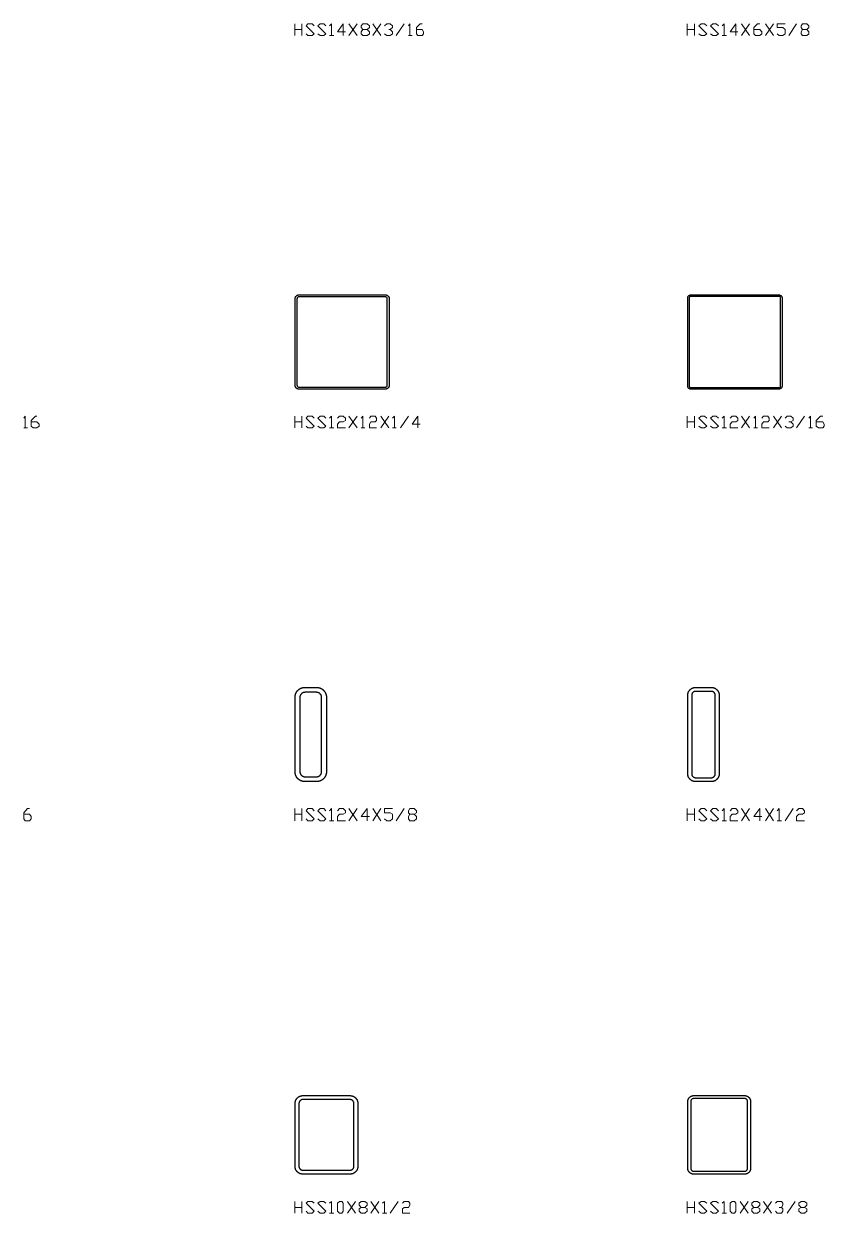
# Model space of a CAD drawing. Header units: inches. Extents: x 0 to 975, y -1305 to 34.
# Drawn here: x 865.5 to 967.4, y -605 to -453.5 of the extents above; entities that cross this region are included whole.
import ezdxf

# ---------------------------------------------------------------- set-up
doc = ezdxf.new("R2010")
doc.units = ezdxf.units.IN
doc.header["$MEASUREMENT"] = 0
doc.layers.add('AISC_STEEL', color=7, linetype='Continuous')

msp = doc.modelspace()

# ---------------------------------------------------------------- linework, layer by layer
at = {"color": 3, "lineweight": 0}
for p, q in [((899.96, -454.94), (899.96, -453.46)), ((899.96, -454.2), (900.88, -454.2)), ((900.88, -453.46), (900.88, -454.94)), ((906.87, -453.46), (907.89, -454.94)), ((906.87, -454.94), (907.89, -453.46)), ((909.92, -453.46), (910.93, -454.94)), ((909.92, -454.94), (910.93, -453.46)), ((912.87, -454.94), (913.88, -453.46)), ((949.94, -454.94), (949.94, -453.46)), ((949.94, -454.2), (950.86, -454.2)), ((950.86, -453.46), (950.86, -454.94)), ((956.86, -453.46), (957.87, -454.94)), ((956.86, -454.94), (957.87, -453.46)), ((959.9, -453.46), (960.91, -454.94)), ((959.9, -454.94), (960.91, -453.46)), ((962.85, -454.94), (963.86, -453.46)), ((904.38, -454.94), (904.94, -454.94)), ((914.44, -454.94), (914.9, -454.94)), ((954.37, -454.94), (954.92, -454.94)), ((899.96, -504.92), (899.96, -503.45)), ((899.96, -504.18), (900.88, -504.18)), ((900.88, -503.45), (900.88, -504.92)), ((906.87, -503.45), (907.89, -504.92)), ((906.87, -504.92), (907.89, -503.45)), ((910.93, -503.45), (911.95, -504.92)), ((910.93, -504.92), (911.95, -503.45)), ((913.42, -504.92), (914.44, -503.45)), ((949.94, -504.92), (949.94, -503.45)), ((949.94, -504.18), (950.86, -504.18)), ((950.86, -503.45), (950.86, -504.92)), ((956.86, -503.45), (957.87, -504.92)), ((956.86, -504.92), (957.87, -503.45)), ((960.91, -503.45), (961.93, -504.92)), ((960.91, -504.92), (961.93, -503.45)), ((963.86, -504.92), (964.88, -503.45)), ((865.47, -504.92), (865.93, -504.92)), ((904.38, -504.92), (904.94, -504.92)), ((908.44, -504.92), (908.9, -504.92)), ((912.41, -504.92), (912.87, -504.92)), ((954.37, -504.92), (954.92, -504.92)), ((958.42, -504.92), (958.88, -504.92)), ((965.43, -504.92), (965.89, -504.92)), ((899.96, -554.99), (899.96, -553.43)), ((899.96, -554.16), (900.88, -554.16)), ((900.88, -553.43), (900.88, -554.99)), ((906.87, -553.43), (907.89, -554.99)), ((906.87, -554.99), (907.89, -553.43)), ((909.92, -553.43), (910.93, -554.99)), ((909.92, -554.99), (910.93, -553.43)), ((912.87, -554.99), (913.88, -553.43)), ((949.94, -554.99), (949.94, -553.43)), ((949.94, -554.16), (950.86, -554.16)), ((950.86, -553.43), (950.86, -554.99)), ((956.86, -553.43), (957.87, -554.99)), ((956.86, -554.99), (957.87, -553.43)), ((959.9, -553.43), (960.91, -554.99)), ((959.9, -554.99), (960.91, -553.43)), ((962.39, -554.99), (963.4, -553.43)), ((904.38, -554.99), (904.94, -554.99)), ((954.37, -554.99), (954.92, -554.99)), ((961.37, -554.99), (961.93, -554.99)), ((899.96, -604.98), (899.96, -603.5)), ((899.96, -604.24), (900.88, -604.24)), ((900.88, -603.5), (900.88, -604.98)), ((906.69, -603.5), (907.7, -604.98)), ((906.69, -604.98), (907.7, -603.5)), ((909.64, -603.5), (910.66, -604.98)), ((909.64, -604.98), (910.66, -603.5)), ((912.13, -604.98), (913.15, -603.5)), ((949.94, -604.98), (949.94, -603.5)), ((949.94, -604.24), (950.86, -604.24)), ((950.86, -603.5), (950.86, -604.98)), ((956.67, -603.5), (957.69, -604.98)), ((956.67, -604.98), (957.69, -603.5)), ((959.62, -603.5), (960.64, -604.98)), ((959.62, -604.98), (960.64, -603.5)), ((962.67, -604.98), (963.68, -603.5)), ((904.38, -604.98), (904.94, -604.98)), ((905.68, -604.98), (905.68, -604.98)), ((911.12, -604.98), (911.67, -604.98)), ((954.37, -604.98), (954.92, -604.98)), ((955.66, -604.98), (955.66, -604.98))]:
    msp.add_line(p, q, dxfattribs=at)
for points in [[(901.43, -454.76), (901.62, -454.94), (902.17, -454.94), (902.45, -454.76), (901.43, -453.74), (901.62, -453.46), (902.17, -453.46), (902.45, -453.74)], [(902.91, -454.76), (903.19, -454.94), (903.65, -454.94), (903.92, -454.76), (902.91, -453.74), (903.19, -453.46), (903.65, -453.46), (903.92, -453.74)], [(904.38, -453.74), (904.66, -453.46), (904.66, -454.94)], [(906.41, -454.48), (905.4, -454.48), (906.14, -453.46), (906.14, -454.94)], [(909.18, -454.2), (909.46, -454.48), (909.46, -454.76), (909.18, -454.94), (908.63, -454.94), (908.44, -454.76), (908.44, -454.48), (908.63, -454.2), (909.18, -454.2), (909.46, -453.93), (909.46, -453.74), (909.18, -453.46), (908.63, -453.46), (908.44, -453.74), (908.44, -453.93), (908.63, -454.2)], [(911.39, -453.74), (911.67, -453.46), (912.13, -453.46), (912.41, -453.74), (912.41, -453.93), (912.13, -454.2), (911.95, -454.2)], [(912.13, -454.2), (912.41, -454.48), (912.41, -454.76), (912.13, -454.94), (911.67, -454.94), (911.39, -454.76)], [(914.44, -453.74), (914.62, -453.46), (914.62, -454.94)], [(915.45, -454.2), (916.19, -454.2), (916.37, -454.48), (916.37, -454.76), (916.19, -454.94), (915.64, -454.94), (915.45, -454.76), (915.45, -453.93), (915.91, -453.46), (916.19, -453.46)], [(951.42, -454.76), (951.69, -454.94), (952.15, -454.94), (952.43, -454.76), (951.42, -453.74), (951.69, -453.46), (952.15, -453.46), (952.43, -453.74)], [(952.89, -454.76), (953.17, -454.94), (953.63, -454.94), (953.91, -454.76), (952.89, -453.74), (953.17, -453.46), (953.63, -453.46), (953.91, -453.74)], [(954.37, -453.74), (954.64, -453.46), (954.64, -454.94)], [(956.39, -454.48), (955.38, -454.48), (956.12, -453.46), (956.12, -454.94)], [(958.42, -454.2), (959.16, -454.2), (959.44, -454.48), (959.44, -454.76), (959.16, -454.94), (958.61, -454.94), (958.42, -454.76), (958.42, -453.93), (958.88, -453.46), (959.16, -453.46)], [(961.37, -454.76), (961.65, -454.94), (962.11, -454.94), (962.39, -454.76), (962.39, -454.2), (962.11, -453.93), (961.37, -453.93), (961.37, -453.46), (962.39, -453.46)], [(965.16, -454.2), (965.43, -454.48), (965.43, -454.76), (965.16, -454.94), (964.6, -454.94), (964.42, -454.76), (964.42, -454.48), (964.6, -454.2), (965.16, -454.2), (965.43, -453.93), (965.43, -453.74), (965.16, -453.46), (964.6, -453.46), (964.42, -453.74), (964.42, -453.93), (964.6, -454.2)], [(865.47, -503.72), (865.65, -503.45), (865.65, -504.92)], [(866.39, -504.18), (867.13, -504.18), (867.41, -504.46), (867.41, -504.74), (867.13, -504.92), (866.67, -504.92), (866.39, -504.74), (866.39, -504), (866.94, -503.45), (867.13, -503.45)], [(901.43, -504.74), (901.62, -504.92), (902.17, -504.92), (902.45, -504.74), (901.43, -503.72), (901.62, -503.45), (902.17, -503.45), (902.45, -503.72)], [(902.91, -504.74), (903.19, -504.92), (903.65, -504.92), (903.92, -504.74), (902.91, -503.72), (903.19, -503.45), (903.65, -503.45), (903.92, -503.72)], [(904.38, -503.72), (904.66, -503.45), (904.66, -504.92)], [(905.4, -503.72), (905.68, -503.45), (906.14, -503.45), (906.41, -503.72), (906.41, -504), (906.14, -504.18), (905.68, -504.18), (905.4, -504.46), (905.4, -504.92), (906.41, -504.92)], [(908.44, -503.72), (908.63, -503.45), (908.63, -504.92)], [(909.46, -503.72), (909.64, -503.45), (910.19, -503.45), (910.38, -503.72), (910.38, -504), (910.19, -504.18), (909.64, -504.18), (909.46, -504.46), (909.46, -504.92), (910.38, -504.92)], [(912.41, -503.72), (912.68, -503.45), (912.68, -504.92)], [(915.91, -504.46), (914.9, -504.46), (915.64, -503.45), (915.64, -504.92)], [(951.42, -504.74), (951.69, -504.92), (952.15, -504.92), (952.43, -504.74), (951.42, -503.72), (951.69, -503.45), (952.15, -503.45), (952.43, -503.72)], [(952.89, -504.74), (953.17, -504.92), (953.63, -504.92), (953.91, -504.74), (952.89, -503.72), (953.17, -503.45), (953.63, -503.45), (953.91, -503.72)], [(954.37, -503.72), (954.64, -503.45), (954.64, -504.92)], [(955.38, -503.72), (955.66, -503.45), (956.12, -503.45), (956.39, -503.72), (956.39, -504), (956.12, -504.18), (955.66, -504.18), (955.38, -504.46), (955.38, -504.92), (956.39, -504.92)], [(958.42, -503.72), (958.61, -503.45), (958.61, -504.92)], [(959.44, -503.72), (959.62, -503.45), (960.18, -503.45), (960.36, -503.72), (960.36, -504), (960.18, -504.18), (959.62, -504.18), (959.44, -504.46), (959.44, -504.92), (960.36, -504.92)], [(962.39, -503.72), (962.67, -503.45), (963.13, -503.45), (963.4, -503.72), (963.4, -504), (963.13, -504.18), (962.85, -504.18)], [(963.13, -504.18), (963.4, -504.46), (963.4, -504.74), (963.13, -504.92), (962.67, -504.92), (962.39, -504.74)], [(965.43, -503.72), (965.62, -503.45), (965.62, -504.92)], [(966.35, -504.18), (967.18, -504.18), (967.37, -504.46), (967.37, -504.74), (967.18, -504.92), (966.63, -504.92), (966.35, -504.74), (966.35, -504), (966.91, -503.45), (967.18, -503.45)], [(865.47, -554.16), (866.21, -554.16), (866.39, -554.44), (866.39, -554.72), (866.21, -554.99), (865.65, -554.99), (865.47, -554.72), (865.47, -553.98), (865.93, -553.43), (866.21, -553.43)], [(901.43, -554.72), (901.62, -554.99), (902.17, -554.99), (902.45, -554.72), (901.43, -553.7), (901.62, -553.43), (902.17, -553.43), (902.45, -553.7)], [(902.91, -554.72), (903.19, -554.99), (903.65, -554.99), (903.92, -554.72), (902.91, -553.7), (903.19, -553.43), (903.65, -553.43), (903.92, -553.7)], [(904.38, -553.7), (904.66, -553.43), (904.66, -554.99)], [(905.4, -553.7), (905.68, -553.43), (906.14, -553.43), (906.41, -553.7), (906.41, -553.98), (906.14, -554.16), (905.68, -554.16), (905.4, -554.44), (905.4, -554.99), (906.41, -554.99)], [(909.46, -554.44), (908.44, -554.44), (909.18, -553.43), (909.18, -554.99)], [(911.39, -554.72), (911.67, -554.99), (912.13, -554.99), (912.41, -554.72), (912.41, -554.16), (912.13, -553.98), (911.39, -553.98), (911.39, -553.43), (912.41, -553.43)], [(915.17, -554.16), (915.45, -554.44), (915.45, -554.72), (915.17, -554.99), (914.62, -554.99), (914.44, -554.72), (914.44, -554.44), (914.62, -554.16), (915.17, -554.16), (915.45, -553.98), (915.45, -553.7), (915.17, -553.43), (914.62, -553.43), (914.44, -553.7), (914.44, -553.98), (914.62, -554.16)], [(951.42, -554.72), (951.69, -554.99), (952.15, -554.99), (952.43, -554.72), (951.42, -553.7), (951.69, -553.43), (952.15, -553.43), (952.43, -553.7)], [(952.89, -554.72), (953.17, -554.99), (953.63, -554.99), (953.91, -554.72), (952.89, -553.7), (953.17, -553.43), (953.63, -553.43), (953.91, -553.7)], [(954.37, -553.7), (954.64, -553.43), (954.64, -554.99)], [(955.38, -553.7), (955.66, -553.43), (956.12, -553.43), (956.39, -553.7), (956.39, -553.98), (956.12, -554.16), (955.66, -554.16), (955.38, -554.44), (955.38, -554.99), (956.39, -554.99)], [(959.44, -554.44), (958.42, -554.44), (959.16, -553.43), (959.16, -554.99)], [(961.37, -553.7), (961.65, -553.43), (961.65, -554.99)], [(963.86, -553.7), (964.14, -553.43), (964.6, -553.43), (964.88, -553.7), (964.88, -553.98), (964.6, -554.16), (964.14, -554.16), (963.86, -554.44), (963.86, -554.99), (964.88, -554.99)], [(901.43, -604.7), (901.62, -604.98), (902.17, -604.98), (902.45, -604.7), (901.43, -603.69), (901.62, -603.5), (902.17, -603.5), (902.45, -603.69)], [(902.91, -604.7), (903.19, -604.98), (903.65, -604.98), (903.92, -604.7), (902.91, -603.69), (903.19, -603.5), (903.65, -603.5), (903.92, -603.69)], [(904.38, -603.69), (904.66, -603.5), (904.66, -604.98)], [(908.9, -604.24), (909.18, -604.42), (909.18, -604.7), (908.9, -604.98), (908.44, -604.98), (908.17, -604.7), (908.17, -604.42), (908.44, -604.24), (908.9, -604.24), (909.18, -603.96), (909.18, -603.69), (908.9, -603.5), (908.44, -603.5), (908.17, -603.69), (908.17, -603.96), (908.44, -604.24)], [(911.12, -603.69), (911.39, -603.5), (911.39, -604.98)], [(913.7, -603.69), (913.88, -603.5), (914.44, -603.5), (914.62, -603.69), (914.62, -603.96), (914.44, -604.24), (913.88, -604.24), (913.7, -604.42), (913.7, -604.98), (914.62, -604.98)], [(951.42, -604.7), (951.69, -604.98), (952.15, -604.98), (952.43, -604.7), (951.42, -603.69), (951.69, -603.5), (952.15, -603.5), (952.43, -603.69)], [(952.89, -604.7), (953.17, -604.98), (953.63, -604.98), (953.91, -604.7), (952.89, -603.69), (953.17, -603.5), (953.63, -603.5), (953.91, -603.69)], [(954.37, -603.69), (954.64, -603.5), (954.64, -604.98)], [(958.88, -604.24), (959.16, -604.42), (959.16, -604.7), (958.88, -604.98), (958.42, -604.98), (958.15, -604.7), (958.15, -604.42), (958.42, -604.24), (958.88, -604.24), (959.16, -603.96), (959.16, -603.69), (958.88, -603.5), (958.42, -603.5), (958.15, -603.69), (958.15, -603.96), (958.42, -604.24)], [(961.19, -603.69), (961.37, -603.5), (961.93, -603.5), (962.11, -603.69), (962.11, -603.96), (961.93, -604.24), (961.65, -604.24)], [(961.93, -604.24), (962.11, -604.42), (962.11, -604.7), (961.93, -604.98), (961.37, -604.98), (961.19, -604.7)], [(964.88, -604.24), (965.16, -604.42), (965.16, -604.7), (964.88, -604.98), (964.42, -604.98), (964.14, -604.7), (964.14, -604.42), (964.42, -604.24), (964.88, -604.24), (965.16, -603.96), (965.16, -603.69), (964.88, -603.5), (964.42, -603.5), (964.14, -603.69), (964.14, -603.96), (964.42, -604.24)]]:
    msp.add_lwpolyline(points, dxfattribs=at)
for points in [[(905.68, -604.98), (905.4, -604.7), (905.4, -603.69), (905.68, -603.5), (905.95, -603.5), (906.14, -603.69), (906.14, -604.7), (905.95, -604.98)], [(955.66, -604.98), (955.38, -604.7), (955.38, -603.69), (955.66, -603.5), (955.93, -603.5), (956.12, -603.69), (956.12, -604.7), (955.93, -604.98)]]:
    msp.add_lwpolyline(points, close=True, dxfattribs=at)
at = {"layer": 'AISC_STEEL'}
for points in [[(911.5, -488), (911.53, -488), (911.56, -488), (911.59, -488.01), (911.62, -488.01), (911.64, -488.02), (911.67, -488.03), (911.7, -488.04), (911.72, -488.05), (911.75, -488.07), (911.77, -488.08), (911.8, -488.1), (911.82, -488.12), (911.84, -488.14), (911.86, -488.16), (911.88, -488.18), (911.9, -488.2), (911.92, -488.23), (911.93, -488.25), (911.95, -488.28), (911.96, -488.3), (911.97, -488.33), (911.98, -488.36), (911.99, -488.38), (911.99, -488.41), (912, -488.44), (912, -488.47), (912, -488.5), (912, -499.5), (912, -499.53), (912, -499.56), (911.99, -499.59), (911.99, -499.62), (911.98, -499.64), (911.97, -499.67), (911.96, -499.7), (911.95, -499.72), (911.93, -499.75), (911.92, -499.77), (911.9, -499.8), (911.88, -499.82), (911.86, -499.84), (911.84, -499.86), (911.82, -499.88), (911.8, -499.9), (911.77, -499.92), (911.75, -499.93), (911.72, -499.95), (911.7, -499.96), (911.67, -499.97), (911.64, -499.98), (911.62, -499.99), (911.59, -499.99), (911.56, -500), (911.53, -500), (911.5, -500), (900.5, -500), (900.47, -500), (900.44, -500), (900.41, -499.99), (900.38, -499.99), (900.36, -499.98), (900.33, -499.97), (900.3, -499.96), (900.28, -499.95), (900.25, -499.93), (900.23, -499.92), (900.2, -499.9), (900.18, -499.88), (900.16, -499.86), (900.14, -499.84), (900.12, -499.82), (900.1, -499.8), (900.08, -499.77), (900.07, -499.75), (900.05, -499.72), (900.04, -499.7), (900.03, -499.67), (900.02, -499.64), (900.01, -499.62), (900.01, -499.59), (900, -499.56), (900, -499.53), (900, -499.5), (900, -488.5), (900, -488.47), (900, -488.44), (900.01, -488.41), (900.01, -488.38), (900.02, -488.36), (900.03, -488.33), (900.04, -488.3), (900.05, -488.28), (900.07, -488.25), (900.08, -488.23), (900.1, -488.2), (900.12, -488.18), (900.14, -488.16), (900.16, -488.14), (900.18, -488.12), (900.2, -488.1), (900.23, -488.08), (900.25, -488.07), (900.28, -488.05), (900.3, -488.04), (900.33, -488.03), (900.36, -488.02), (900.38, -488.01), (900.41, -488.01), (900.44, -488), (900.47, -488), (900.5, -488)], [(900.5, -488.25), (900.47, -488.25), (900.44, -488.26), (900.42, -488.26), (900.39, -488.27), (900.37, -488.29), (900.34, -488.3), (900.32, -488.32), (900.3, -488.34), (900.29, -488.37), (900.27, -488.39), (900.26, -488.42), (900.26, -488.44), (900.25, -488.47), (900.25, -488.5), (900.25, -499.5), (900.25, -499.53), (900.26, -499.56), (900.26, -499.58), (900.27, -499.61), (900.29, -499.63), (900.3, -499.66), (900.32, -499.68), (900.34, -499.7), (900.37, -499.71), (900.39, -499.73), (900.42, -499.74), (900.44, -499.74), (900.47, -499.75), (900.5, -499.75), (911.5, -499.75), (911.53, -499.75), (911.56, -499.74), (911.58, -499.74), (911.61, -499.73), (911.63, -499.71), (911.66, -499.7), (911.68, -499.68), (911.7, -499.66), (911.71, -499.63), (911.73, -499.61), (911.74, -499.58), (911.74, -499.56), (911.75, -499.53), (911.75, -499.5), (911.75, -488.5), (911.75, -488.47), (911.74, -488.44), (911.74, -488.42), (911.73, -488.39), (911.71, -488.37), (911.7, -488.34), (911.68, -488.32), (911.66, -488.3), (911.63, -488.29), (911.61, -488.27), (911.58, -488.26), (911.56, -488.26), (911.53, -488.25), (911.5, -488.25)], [(961.62, -488), (961.65, -488), (961.68, -488), (961.71, -488.01), (961.74, -488.02), (961.77, -488.03), (961.8, -488.04), (961.82, -488.06), (961.85, -488.07), (961.87, -488.09), (961.89, -488.11), (961.91, -488.13), (961.93, -488.15), (961.94, -488.18), (961.96, -488.2), (961.97, -488.23), (961.98, -488.26), (961.99, -488.29), (962, -488.32), (962, -488.35), (962, -488.38), (962, -499.62), (962, -499.65), (962, -499.68), (961.99, -499.71), (961.98, -499.74), (961.97, -499.77), (961.96, -499.8), (961.94, -499.82), (961.93, -499.85), (961.91, -499.87), (961.89, -499.89), (961.87, -499.91), (961.85, -499.93), (961.82, -499.94), (961.8, -499.96), (961.77, -499.97), (961.74, -499.98), (961.71, -499.99), (961.68, -500), (961.65, -500), (961.62, -500), (950.38, -500), (950.35, -500), (950.32, -500), (950.29, -499.99), (950.26, -499.98), (950.23, -499.97), (950.2, -499.96), (950.18, -499.94), (950.15, -499.93), (950.13, -499.91), (950.11, -499.89), (950.09, -499.87), (950.07, -499.85), (950.06, -499.82), (950.04, -499.8), (950.03, -499.77), (950.02, -499.74), (950.01, -499.71), (950, -499.68), (950, -499.65), (950, -499.62), (950, -488.38), (950, -488.35), (950, -488.32), (950.01, -488.29), (950.02, -488.26), (950.03, -488.23), (950.04, -488.2), (950.06, -488.18), (950.07, -488.15), (950.09, -488.13), (950.11, -488.11), (950.13, -488.09), (950.15, -488.07), (950.18, -488.06), (950.2, -488.04), (950.23, -488.03), (950.26, -488.02), (950.29, -488.01), (950.32, -488), (950.35, -488), (950.38, -488)], [(950.38, -488.19), (950.35, -488.19), (950.33, -488.19), (950.3, -488.2), (950.28, -488.21), (950.26, -488.23), (950.24, -488.24), (950.23, -488.26), (950.21, -488.28), (950.2, -488.3), (950.19, -488.33), (950.19, -488.35), (950.19, -488.38), (950.19, -499.62), (950.19, -499.65), (950.19, -499.67), (950.2, -499.7), (950.21, -499.72), (950.23, -499.74), (950.24, -499.76), (950.26, -499.77), (950.28, -499.79), (950.3, -499.8), (950.33, -499.81), (950.35, -499.81), (950.38, -499.81), (961.62, -499.81), (961.65, -499.81), (961.67, -499.81), (961.7, -499.8), (961.72, -499.79), (961.74, -499.77), (961.76, -499.76), (961.77, -499.74), (961.79, -499.72), (961.8, -499.7), (961.81, -499.67), (961.81, -499.65), (961.81, -499.62), (961.81, -488.38), (961.81, -488.35), (961.81, -488.33), (961.8, -488.3), (961.79, -488.28), (961.77, -488.26), (961.76, -488.24), (961.74, -488.23), (961.72, -488.21), (961.7, -488.2), (961.67, -488.19), (961.65, -488.19), (961.62, -488.19)], [(902.75, -538), (902.78, -538), (902.81, -538), (902.84, -538), (902.87, -538.01), (902.9, -538.01), (902.93, -538.01), (902.96, -538.02), (902.99, -538.02), (903.02, -538.03), (903.04, -538.04), (903.07, -538.04), (903.1, -538.05), (903.13, -538.06), (903.16, -538.07), (903.19, -538.08), (903.21, -538.09), (903.24, -538.1), (903.27, -538.11), (903.3, -538.13), (903.32, -538.14), (903.35, -538.15), (903.38, -538.17), (903.4, -538.18), (903.43, -538.2), (903.45, -538.21), (903.48, -538.23), (903.5, -538.25), (903.52, -538.27), (903.55, -538.29), (903.57, -538.31), (903.59, -538.33), (903.61, -538.35), (903.63, -538.37), (903.65, -538.39), (903.67, -538.41), (903.69, -538.43), (903.71, -538.45), (903.73, -538.48), (903.75, -538.5), (903.77, -538.52), (903.79, -538.55), (903.8, -538.57), (903.82, -538.6), (903.83, -538.62), (903.85, -538.65), (903.86, -538.68), (903.87, -538.7), (903.89, -538.73), (903.9, -538.76), (903.91, -538.79), (903.92, -538.81), (903.93, -538.84), (903.94, -538.87), (903.95, -538.9), (903.96, -538.93), (903.96, -538.96), (903.97, -538.98), (903.98, -539.01), (903.98, -539.04), (903.99, -539.07), (903.99, -539.1), (903.99, -539.13), (904, -539.16), (904, -539.19), (904, -539.22), (904, -539.25), (904, -548.75), (904, -548.78), (904, -548.81), (904, -548.84), (903.99, -548.87), (903.99, -548.9), (903.99, -548.93), (903.98, -548.96), (903.98, -548.99), (903.97, -549.02), (903.96, -549.04), (903.96, -549.07), (903.95, -549.1), (903.94, -549.13), (903.93, -549.16), (903.92, -549.19), (903.91, -549.21), (903.9, -549.24), (903.89, -549.27), (903.87, -549.3), (903.86, -549.32), (903.85, -549.35), (903.83, -549.38), (903.82, -549.4), (903.8, -549.43), (903.79, -549.45), (903.77, -549.48), (903.75, -549.5), (903.73, -549.52), (903.71, -549.55), (903.69, -549.57), (903.67, -549.59), (903.65, -549.61), (903.63, -549.63), (903.61, -549.65), (903.59, -549.67), (903.57, -549.69), (903.55, -549.71), (903.52, -549.73), (903.5, -549.75), (903.48, -549.77), (903.45, -549.79), (903.43, -549.8), (903.4, -549.82), (903.38, -549.83), (903.35, -549.85), (903.32, -549.86), (903.3, -549.87), (903.27, -549.89), (903.24, -549.9), (903.21, -549.91), (903.19, -549.92), (903.16, -549.93), (903.13, -549.94), (903.1, -549.95), (903.07, -549.96), (903.04, -549.96), (903.02, -549.97), (902.99, -549.98), (902.96, -549.98), (902.93, -549.99), (902.9, -549.99), (902.87, -549.99), (902.84, -550), (902.81, -550), (902.78, -550), (902.75, -550), (901.25, -550), (901.22, -550), (901.19, -550), (901.16, -550), (901.13, -549.99), (901.1, -549.99), (901.07, -549.99), (901.04, -549.98), (901.01, -549.98), (900.98, -549.97), (900.96, -549.96), (900.93, -549.96), (900.9, -549.95), (900.87, -549.94), (900.84, -549.93), (900.81, -549.92), (900.79, -549.91), (900.76, -549.9), (900.73, -549.89), (900.7, -549.87), (900.68, -549.86), (900.65, -549.85), (900.62, -549.83), (900.6, -549.82), (900.57, -549.8), (900.55, -549.79), (900.52, -549.77), (900.5, -549.75), (900.48, -549.73), (900.45, -549.71), (900.43, -549.69), (900.41, -549.67), (900.39, -549.65), (900.37, -549.63), (900.35, -549.61), (900.33, -549.59), (900.31, -549.57), (900.29, -549.55), (900.27, -549.52), (900.25, -549.5), (900.23, -549.48), (900.21, -549.45), (900.2, -549.43), (900.18, -549.4), (900.17, -549.38), (900.15, -549.35), (900.14, -549.32), (900.13, -549.3), (900.11, -549.27), (900.1, -549.24), (900.09, -549.21), (900.08, -549.19), (900.07, -549.16), (900.06, -549.13), (900.05, -549.1), (900.04, -549.07), (900.04, -549.04), (900.03, -549.02), (900.02, -548.99), (900.02, -548.96), (900.01, -548.93), (900.01, -548.9), (900.01, -548.87), (900, -548.84), (900, -548.81), (900, -548.78), (900, -548.75), (900, -539.25), (900, -539.22), (900, -539.19), (900, -539.16), (900.01, -539.13), (900.01, -539.1), (900.01, -539.07), (900.02, -539.04), (900.02, -539.01), (900.03, -538.98), (900.04, -538.96), (900.04, -538.93), (900.05, -538.9), (900.06, -538.87), (900.07, -538.84), (900.08, -538.81), (900.09, -538.79), (900.1, -538.76), (900.11, -538.73), (900.13, -538.7), (900.14, -538.68), (900.15, -538.65), (900.17, -538.62), (900.18, -538.6), (900.2, -538.57), (900.21, -538.55), (900.23, -538.52), (900.25, -538.5), (900.27, -538.48), (900.29, -538.45), (900.31, -538.43), (900.33, -538.41), (900.35, -538.39), (900.37, -538.37), (900.39, -538.35), (900.41, -538.33), (900.43, -538.31), (900.45, -538.29), (900.48, -538.27), (900.5, -538.25), (900.52, -538.23), (900.55, -538.21), (900.57, -538.2), (900.6, -538.18), (900.62, -538.17), (900.65, -538.15), (900.68, -538.14), (900.7, -538.13), (900.73, -538.11), (900.76, -538.1), (900.79, -538.09), (900.81, -538.08), (900.84, -538.07), (900.87, -538.06), (900.9, -538.05), (900.93, -538.04), (900.96, -538.04), (900.98, -538.03), (901.01, -538.02), (901.04, -538.02), (901.07, -538.01), (901.1, -538.01), (901.13, -538.01), (901.16, -538), (901.19, -538), (901.22, -538), (901.25, -538)], [(901.25, -538.62), (901.22, -538.63), (901.19, -538.63), (901.16, -538.63), (901.13, -538.64), (901.1, -538.64), (901.07, -538.65), (901.05, -538.66), (901.02, -538.67), (900.99, -538.68), (900.96, -538.69), (900.94, -538.71), (900.91, -538.72), (900.89, -538.74), (900.86, -538.76), (900.84, -538.78), (900.82, -538.8), (900.8, -538.82), (900.78, -538.84), (900.76, -538.86), (900.74, -538.89), (900.72, -538.91), (900.71, -538.94), (900.69, -538.96), (900.68, -538.99), (900.67, -539.02), (900.66, -539.05), (900.65, -539.07), (900.64, -539.1), (900.64, -539.13), (900.63, -539.16), (900.63, -539.19), (900.63, -539.22), (900.62, -539.25), (900.62, -548.75), (900.63, -548.78), (900.63, -548.81), (900.63, -548.84), (900.64, -548.87), (900.64, -548.9), (900.65, -548.93), (900.66, -548.95), (900.67, -548.98), (900.68, -549.01), (900.69, -549.04), (900.71, -549.06), (900.72, -549.09), (900.74, -549.11), (900.76, -549.14), (900.78, -549.16), (900.8, -549.18), (900.82, -549.2), (900.84, -549.22), (900.86, -549.24), (900.89, -549.26), (900.91, -549.28), (900.94, -549.29), (900.96, -549.31), (900.99, -549.32), (901.02, -549.33), (901.05, -549.34), (901.07, -549.35), (901.1, -549.36), (901.13, -549.36), (901.16, -549.37), (901.19, -549.37), (901.22, -549.37), (901.25, -549.38), (902.75, -549.38), (902.78, -549.37), (902.81, -549.37), (902.84, -549.37), (902.87, -549.36), (902.9, -549.36), (902.93, -549.35), (902.95, -549.34), (902.98, -549.33), (903.01, -549.32), (903.04, -549.31), (903.06, -549.29), (903.09, -549.28), (903.11, -549.26), (903.14, -549.24), (903.16, -549.22), (903.18, -549.2), (903.2, -549.18), (903.22, -549.16), (903.24, -549.14), (903.26, -549.11), (903.28, -549.09), (903.29, -549.06), (903.31, -549.04), (903.32, -549.01), (903.33, -548.98), (903.34, -548.95), (903.35, -548.93), (903.36, -548.9), (903.36, -548.87), (903.37, -548.84), (903.37, -548.81), (903.37, -548.78), (903.38, -548.75), (903.38, -539.25), (903.37, -539.22), (903.37, -539.19), (903.37, -539.16), (903.36, -539.13), (903.36, -539.1), (903.35, -539.07), (903.34, -539.05), (903.33, -539.02), (903.32, -538.99), (903.31, -538.96), (903.29, -538.94), (903.28, -538.91), (903.26, -538.89), (903.24, -538.86), (903.22, -538.84), (903.2, -538.82), (903.18, -538.8), (903.16, -538.78), (903.14, -538.76), (903.11, -538.74), (903.09, -538.72), (903.06, -538.71), (903.04, -538.69), (903.01, -538.68), (902.98, -538.67), (902.95, -538.66), (902.93, -538.65), (902.9, -538.64), (902.87, -538.64), (902.84, -538.63), (902.81, -538.63), (902.78, -538.63), (902.75, -538.62)], [(953, -538), (953.03, -538), (953.06, -538), (953.09, -538), (953.12, -538.01), (953.15, -538.01), (953.18, -538.02), (953.21, -538.02), (953.23, -538.03), (953.26, -538.04), (953.29, -538.04), (953.32, -538.05), (953.35, -538.06), (953.38, -538.07), (953.4, -538.08), (953.43, -538.1), (953.46, -538.11), (953.48, -538.12), (953.51, -538.14), (953.53, -538.15), (953.56, -538.17), (953.58, -538.19), (953.61, -538.21), (953.63, -538.22), (953.65, -538.24), (953.67, -538.26), (953.7, -538.28), (953.72, -538.3), (953.74, -538.33), (953.76, -538.35), (953.78, -538.37), (953.79, -538.39), (953.81, -538.42), (953.83, -538.44), (953.85, -538.47), (953.86, -538.49), (953.88, -538.52), (953.89, -538.54), (953.9, -538.57), (953.92, -538.6), (953.93, -538.62), (953.94, -538.65), (953.95, -538.68), (953.96, -538.71), (953.96, -538.74), (953.97, -538.77), (953.98, -538.79), (953.98, -538.82), (953.99, -538.85), (953.99, -538.88), (954, -538.91), (954, -538.94), (954, -538.97), (954, -539), (954, -549), (954, -549.03), (954, -549.06), (954, -549.09), (953.99, -549.12), (953.99, -549.15), (953.98, -549.18), (953.98, -549.21), (953.97, -549.23), (953.96, -549.26), (953.96, -549.29), (953.95, -549.32), (953.94, -549.35), (953.93, -549.38), (953.92, -549.4), (953.9, -549.43), (953.89, -549.46), (953.88, -549.48), (953.86, -549.51), (953.85, -549.53), (953.83, -549.56), (953.81, -549.58), (953.79, -549.61), (953.78, -549.63), (953.76, -549.65), (953.74, -549.67), (953.72, -549.7), (953.7, -549.72), (953.67, -549.74), (953.65, -549.76), (953.63, -549.78), (953.61, -549.79), (953.58, -549.81), (953.56, -549.83), (953.53, -549.85), (953.51, -549.86), (953.48, -549.88), (953.46, -549.89), (953.43, -549.9), (953.4, -549.92), (953.38, -549.93), (953.35, -549.94), (953.32, -549.95), (953.29, -549.96), (953.26, -549.96), (953.23, -549.97), (953.21, -549.98), (953.18, -549.98), (953.15, -549.99), (953.12, -549.99), (953.09, -550), (953.06, -550), (953.03, -550), (953, -550), (951, -550), (950.97, -550), (950.94, -550), (950.91, -550), (950.88, -549.99), (950.85, -549.99), (950.82, -549.98), (950.79, -549.98), (950.77, -549.97), (950.74, -549.96), (950.71, -549.96), (950.68, -549.95), (950.65, -549.94), (950.62, -549.93), (950.6, -549.92), (950.57, -549.9), (950.54, -549.89), (950.52, -549.88), (950.49, -549.86), (950.47, -549.85), (950.44, -549.83), (950.42, -549.81), (950.39, -549.79), (950.37, -549.78), (950.35, -549.76), (950.33, -549.74), (950.3, -549.72), (950.28, -549.7), (950.26, -549.67), (950.24, -549.65), (950.22, -549.63), (950.21, -549.61), (950.19, -549.58), (950.17, -549.56), (950.15, -549.53), (950.14, -549.51), (950.12, -549.48), (950.11, -549.46), (950.1, -549.43), (950.08, -549.4), (950.07, -549.38), (950.06, -549.35), (950.05, -549.32), (950.04, -549.29), (950.04, -549.26), (950.03, -549.23), (950.02, -549.21), (950.02, -549.18), (950.01, -549.15), (950.01, -549.12), (950, -549.09), (950, -549.06), (950, -549.03), (950, -549), (950, -539), (950, -538.97), (950, -538.94), (950, -538.91), (950.01, -538.88), (950.01, -538.85), (950.02, -538.82), (950.02, -538.79), (950.03, -538.77), (950.04, -538.74), (950.04, -538.71), (950.05, -538.68), (950.06, -538.65), (950.07, -538.62), (950.08, -538.6), (950.1, -538.57), (950.11, -538.54), (950.12, -538.52), (950.14, -538.49), (950.15, -538.47), (950.17, -538.44), (950.19, -538.42), (950.21, -538.39), (950.22, -538.37), (950.24, -538.35), (950.26, -538.33), (950.28, -538.3), (950.3, -538.28), (950.33, -538.26), (950.35, -538.24), (950.37, -538.22), (950.39, -538.21), (950.42, -538.19), (950.44, -538.17), (950.47, -538.15), (950.49, -538.14), (950.52, -538.12), (950.54, -538.11), (950.57, -538.1), (950.6, -538.08), (950.62, -538.07), (950.65, -538.06), (950.68, -538.05), (950.71, -538.04), (950.74, -538.04), (950.77, -538.03), (950.79, -538.02), (950.82, -538.02), (950.85, -538.01), (950.88, -538.01), (950.91, -538), (950.94, -538), (950.97, -538), (951, -538)], [(951, -538.5), (950.97, -538.5), (950.94, -538.5), (950.91, -538.51), (950.88, -538.51), (950.86, -538.52), (950.83, -538.53), (950.8, -538.54), (950.78, -538.55), (950.75, -538.57), (950.73, -538.58), (950.7, -538.6), (950.68, -538.62), (950.66, -538.64), (950.64, -538.66), (950.62, -538.68), (950.6, -538.7), (950.58, -538.73), (950.57, -538.75), (950.55, -538.78), (950.54, -538.8), (950.53, -538.83), (950.52, -538.86), (950.51, -538.88), (950.51, -538.91), (950.5, -538.94), (950.5, -538.97), (950.5, -539), (950.5, -549), (950.5, -549.03), (950.5, -549.06), (950.51, -549.09), (950.51, -549.12), (950.52, -549.14), (950.53, -549.17), (950.54, -549.2), (950.55, -549.22), (950.57, -549.25), (950.58, -549.27), (950.6, -549.3), (950.62, -549.32), (950.64, -549.34), (950.66, -549.36), (950.68, -549.38), (950.7, -549.4), (950.73, -549.42), (950.75, -549.43), (950.78, -549.45), (950.8, -549.46), (950.83, -549.47), (950.86, -549.48), (950.88, -549.49), (950.91, -549.49), (950.94, -549.5), (950.97, -549.5), (951, -549.5), (953, -549.5), (953.03, -549.5), (953.06, -549.5), (953.09, -549.49), (953.12, -549.49), (953.14, -549.48), (953.17, -549.47), (953.2, -549.46), (953.22, -549.45), (953.25, -549.43), (953.27, -549.42), (953.3, -549.4), (953.32, -549.38), (953.34, -549.36), (953.36, -549.34), (953.38, -549.32), (953.4, -549.3), (953.42, -549.27), (953.43, -549.25), (953.45, -549.22), (953.46, -549.2), (953.47, -549.17), (953.48, -549.14), (953.49, -549.12), (953.49, -549.09), (953.5, -549.06), (953.5, -549.03), (953.5, -549), (953.5, -539), (953.5, -538.97), (953.5, -538.94), (953.49, -538.91), (953.49, -538.88), (953.48, -538.86), (953.47, -538.83), (953.46, -538.8), (953.45, -538.78), (953.43, -538.75), (953.42, -538.73), (953.4, -538.7), (953.38, -538.68), (953.36, -538.66), (953.34, -538.64), (953.32, -538.62), (953.3, -538.6), (953.27, -538.58), (953.25, -538.57), (953.22, -538.55), (953.2, -538.54), (953.17, -538.53), (953.14, -538.52), (953.12, -538.51), (953.09, -538.51), (953.06, -538.5), (953.03, -538.5), (953, -538.5)], [(907, -590), (907.03, -590), (907.06, -590), (907.09, -590), (907.12, -590.01), (907.15, -590.01), (907.18, -590.02), (907.21, -590.02), (907.23, -590.03), (907.26, -590.04), (907.29, -590.04), (907.32, -590.05), (907.35, -590.06), (907.38, -590.07), (907.4, -590.08), (907.43, -590.1), (907.46, -590.11), (907.48, -590.12), (907.51, -590.14), (907.53, -590.15), (907.56, -590.17), (907.58, -590.19), (907.61, -590.21), (907.63, -590.22), (907.65, -590.24), (907.67, -590.26), (907.7, -590.28), (907.72, -590.3), (907.74, -590.33), (907.76, -590.35), (907.78, -590.37), (907.79, -590.39), (907.81, -590.42), (907.83, -590.44), (907.85, -590.47), (907.86, -590.49), (907.88, -590.52), (907.89, -590.54), (907.9, -590.57), (907.92, -590.6), (907.93, -590.62), (907.94, -590.65), (907.95, -590.68), (907.96, -590.71), (907.96, -590.74), (907.97, -590.77), (907.98, -590.79), (907.98, -590.82), (907.99, -590.85), (907.99, -590.88), (908, -590.91), (908, -590.94), (908, -590.97), (908, -591), (908, -599), (908, -599.03), (908, -599.06), (908, -599.09), (907.99, -599.12), (907.99, -599.15), (907.98, -599.18), (907.98, -599.21), (907.97, -599.23), (907.96, -599.26), (907.96, -599.29), (907.95, -599.32), (907.94, -599.35), (907.93, -599.38), (907.92, -599.4), (907.9, -599.43), (907.89, -599.46), (907.88, -599.48), (907.86, -599.51), (907.85, -599.53), (907.83, -599.56), (907.81, -599.58), (907.79, -599.61), (907.78, -599.63), (907.76, -599.65), (907.74, -599.67), (907.72, -599.7), (907.7, -599.72), (907.67, -599.74), (907.65, -599.76), (907.63, -599.78), (907.61, -599.79), (907.58, -599.81), (907.56, -599.83), (907.53, -599.85), (907.51, -599.86), (907.48, -599.88), (907.46, -599.89), (907.43, -599.9), (907.4, -599.92), (907.38, -599.93), (907.35, -599.94), (907.32, -599.95), (907.29, -599.96), (907.26, -599.96), (907.23, -599.97), (907.21, -599.98), (907.18, -599.98), (907.15, -599.99), (907.12, -599.99), (907.09, -600), (907.06, -600), (907.03, -600), (907, -600), (901, -600), (900.97, -600), (900.94, -600), (900.91, -600), (900.88, -599.99), (900.85, -599.99), (900.82, -599.98), (900.79, -599.98), (900.77, -599.97), (900.74, -599.96), (900.71, -599.96), (900.68, -599.95), (900.65, -599.94), (900.62, -599.93), (900.6, -599.92), (900.57, -599.9), (900.54, -599.89), (900.52, -599.88), (900.49, -599.86), (900.47, -599.85), (900.44, -599.83), (900.42, -599.81), (900.39, -599.79), (900.37, -599.78), (900.35, -599.76), (900.33, -599.74), (900.3, -599.72), (900.28, -599.7), (900.26, -599.67), (900.24, -599.65), (900.22, -599.63), (900.21, -599.61), (900.19, -599.58), (900.17, -599.56), (900.15, -599.53), (900.14, -599.51), (900.12, -599.48), (900.11, -599.46), (900.1, -599.43), (900.08, -599.4), (900.07, -599.38), (900.06, -599.35), (900.05, -599.32), (900.04, -599.29), (900.04, -599.26), (900.03, -599.23), (900.02, -599.21), (900.02, -599.18), (900.01, -599.15), (900.01, -599.12), (900, -599.09), (900, -599.06), (900, -599.03), (900, -599), (900, -591), (900, -590.97), (900, -590.94), (900, -590.91), (900.01, -590.88), (900.01, -590.85), (900.02, -590.82), (900.02, -590.79), (900.03, -590.77), (900.04, -590.74), (900.04, -590.71), (900.05, -590.68), (900.06, -590.65), (900.07, -590.62), (900.08, -590.6), (900.1, -590.57), (900.11, -590.54), (900.12, -590.52), (900.14, -590.49), (900.15, -590.47), (900.17, -590.44), (900.19, -590.42), (900.21, -590.39), (900.22, -590.37), (900.24, -590.35), (900.26, -590.33), (900.28, -590.3), (900.3, -590.28), (900.33, -590.26), (900.35, -590.24), (900.37, -590.22), (900.39, -590.21), (900.42, -590.19), (900.44, -590.17), (900.47, -590.15), (900.49, -590.14), (900.52, -590.12), (900.54, -590.11), (900.57, -590.1), (900.6, -590.08), (900.62, -590.07), (900.65, -590.06), (900.68, -590.05), (900.71, -590.04), (900.74, -590.04), (900.77, -590.03), (900.79, -590.02), (900.82, -590.02), (900.85, -590.01), (900.88, -590.01), (900.91, -590), (900.94, -590), (900.97, -590), (901, -590)], [(901, -590.5), (900.97, -590.5), (900.94, -590.5), (900.91, -590.51), (900.88, -590.51), (900.86, -590.52), (900.83, -590.53), (900.8, -590.54), (900.78, -590.55), (900.75, -590.57), (900.73, -590.58), (900.7, -590.6), (900.68, -590.62), (900.66, -590.64), (900.64, -590.66), (900.62, -590.68), (900.6, -590.7), (900.58, -590.73), (900.57, -590.75), (900.55, -590.78), (900.54, -590.8), (900.53, -590.83), (900.52, -590.86), (900.51, -590.88), (900.51, -590.91), (900.5, -590.94), (900.5, -590.97), (900.5, -591), (900.5, -599), (900.5, -599.03), (900.5, -599.06), (900.51, -599.09), (900.51, -599.12), (900.52, -599.14), (900.53, -599.17), (900.54, -599.2), (900.55, -599.22), (900.57, -599.25), (900.58, -599.27), (900.6, -599.3), (900.62, -599.32), (900.64, -599.34), (900.66, -599.36), (900.68, -599.38), (900.7, -599.4), (900.73, -599.42), (900.75, -599.43), (900.78, -599.45), (900.8, -599.46), (900.83, -599.47), (900.86, -599.48), (900.88, -599.49), (900.91, -599.49), (900.94, -599.5), (900.97, -599.5), (901, -599.5), (907, -599.5), (907.03, -599.5), (907.06, -599.5), (907.09, -599.49), (907.12, -599.49), (907.14, -599.48), (907.17, -599.47), (907.2, -599.46), (907.22, -599.45), (907.25, -599.43), (907.27, -599.42), (907.3, -599.4), (907.32, -599.38), (907.34, -599.36), (907.36, -599.34), (907.38, -599.32), (907.4, -599.3), (907.42, -599.27), (907.43, -599.25), (907.45, -599.22), (907.46, -599.2), (907.47, -599.17), (907.48, -599.14), (907.49, -599.12), (907.49, -599.09), (907.5, -599.06), (907.5, -599.03), (907.5, -599), (907.5, -591), (907.5, -590.97), (907.5, -590.94), (907.49, -590.91), (907.49, -590.88), (907.48, -590.86), (907.47, -590.83), (907.46, -590.8), (907.45, -590.78), (907.43, -590.75), (907.42, -590.73), (907.4, -590.7), (907.38, -590.68), (907.36, -590.66), (907.34, -590.64), (907.32, -590.62), (907.3, -590.6), (907.27, -590.58), (907.25, -590.57), (907.22, -590.55), (907.2, -590.54), (907.17, -590.53), (907.14, -590.52), (907.12, -590.51), (907.09, -590.51), (907.06, -590.5), (907.03, -590.5), (907, -590.5)], [(957.25, -590), (957.28, -590), (957.31, -590), (957.34, -590.01), (957.37, -590.01), (957.4, -590.01), (957.43, -590.02), (957.45, -590.03), (957.48, -590.04), (957.51, -590.05), (957.54, -590.06), (957.56, -590.07), (957.59, -590.08), (957.62, -590.1), (957.64, -590.11), (957.67, -590.13), (957.69, -590.14), (957.71, -590.16), (957.74, -590.18), (957.76, -590.2), (957.78, -590.22), (957.8, -590.24), (957.82, -590.26), (957.84, -590.29), (957.86, -590.31), (957.87, -590.33), (957.89, -590.36), (957.9, -590.38), (957.92, -590.41), (957.93, -590.44), (957.94, -590.46), (957.95, -590.49), (957.96, -590.52), (957.97, -590.55), (957.98, -590.57), (957.99, -590.6), (957.99, -590.63), (957.99, -590.66), (958, -590.69), (958, -590.72), (958, -590.75), (958, -599.25), (958, -599.28), (958, -599.31), (957.99, -599.34), (957.99, -599.37), (957.99, -599.4), (957.98, -599.43), (957.97, -599.45), (957.96, -599.48), (957.95, -599.51), (957.94, -599.54), (957.93, -599.56), (957.92, -599.59), (957.9, -599.62), (957.89, -599.64), (957.87, -599.67), (957.86, -599.69), (957.84, -599.71), (957.82, -599.74), (957.8, -599.76), (957.78, -599.78), (957.76, -599.8), (957.74, -599.82), (957.71, -599.84), (957.69, -599.86), (957.67, -599.87), (957.64, -599.89), (957.62, -599.9), (957.59, -599.92), (957.56, -599.93), (957.54, -599.94), (957.51, -599.95), (957.48, -599.96), (957.45, -599.97), (957.43, -599.98), (957.4, -599.99), (957.37, -599.99), (957.34, -599.99), (957.31, -600), (957.28, -600), (957.25, -600), (950.75, -600), (950.72, -600), (950.69, -600), (950.66, -599.99), (950.63, -599.99), (950.6, -599.99), (950.57, -599.98), (950.55, -599.97), (950.52, -599.96), (950.49, -599.95), (950.46, -599.94), (950.44, -599.93), (950.41, -599.92), (950.38, -599.9), (950.36, -599.89), (950.33, -599.87), (950.31, -599.86), (950.29, -599.84), (950.26, -599.82), (950.24, -599.8), (950.22, -599.78), (950.2, -599.76), (950.18, -599.74), (950.16, -599.71), (950.14, -599.69), (950.13, -599.67), (950.11, -599.64), (950.1, -599.62), (950.08, -599.59), (950.07, -599.56), (950.06, -599.54), (950.05, -599.51), (950.04, -599.48), (950.03, -599.45), (950.02, -599.43), (950.01, -599.4), (950.01, -599.37), (950.01, -599.34), (950, -599.31), (950, -599.28), (950, -599.25), (950, -590.75), (950, -590.72), (950, -590.69), (950.01, -590.66), (950.01, -590.63), (950.01, -590.6), (950.02, -590.57), (950.03, -590.55), (950.04, -590.52), (950.05, -590.49), (950.06, -590.46), (950.07, -590.44), (950.08, -590.41), (950.1, -590.38), (950.11, -590.36), (950.13, -590.33), (950.14, -590.31), (950.16, -590.29), (950.18, -590.26), (950.2, -590.24), (950.22, -590.22), (950.24, -590.2), (950.26, -590.18), (950.29, -590.16), (950.31, -590.14), (950.33, -590.13), (950.36, -590.11), (950.38, -590.1), (950.41, -590.08), (950.44, -590.07), (950.46, -590.06), (950.49, -590.05), (950.52, -590.04), (950.55, -590.03), (950.57, -590.02), (950.6, -590.01), (950.63, -590.01), (950.66, -590.01), (950.69, -590), (950.72, -590), (950.75, -590)], [(950.75, -590.38), (950.72, -590.38), (950.69, -590.38), (950.66, -590.39), (950.63, -590.39), (950.61, -590.4), (950.58, -590.42), (950.55, -590.43), (950.53, -590.45), (950.51, -590.46), (950.48, -590.48), (950.46, -590.51), (950.45, -590.53), (950.43, -590.55), (950.42, -590.58), (950.4, -590.61), (950.39, -590.63), (950.39, -590.66), (950.38, -590.69), (950.38, -590.72), (950.38, -590.75), (950.38, -599.25), (950.38, -599.28), (950.38, -599.31), (950.39, -599.34), (950.39, -599.37), (950.4, -599.39), (950.42, -599.42), (950.43, -599.45), (950.45, -599.47), (950.46, -599.49), (950.48, -599.52), (950.51, -599.54), (950.53, -599.55), (950.55, -599.57), (950.58, -599.58), (950.61, -599.6), (950.63, -599.61), (950.66, -599.61), (950.69, -599.62), (950.72, -599.62), (950.75, -599.62), (957.25, -599.62), (957.28, -599.62), (957.31, -599.62), (957.34, -599.61), (957.37, -599.61), (957.39, -599.6), (957.42, -599.58), (957.45, -599.57), (957.47, -599.55), (957.49, -599.54), (957.52, -599.52), (957.54, -599.49), (957.55, -599.47), (957.57, -599.45), (957.58, -599.42), (957.6, -599.39), (957.61, -599.37), (957.61, -599.34), (957.62, -599.31), (957.62, -599.28), (957.62, -599.25), (957.62, -590.75), (957.62, -590.72), (957.62, -590.69), (957.61, -590.66), (957.61, -590.63), (957.6, -590.61), (957.58, -590.58), (957.57, -590.55), (957.55, -590.53), (957.54, -590.51), (957.52, -590.48), (957.49, -590.46), (957.47, -590.45), (957.45, -590.43), (957.42, -590.42), (957.39, -590.4), (957.37, -590.39), (957.34, -590.39), (957.31, -590.38), (957.28, -590.38), (957.25, -590.38)]]:
    msp.add_lwpolyline(points, close=True, dxfattribs=at)

doc.saveas('drawing.dxf')
